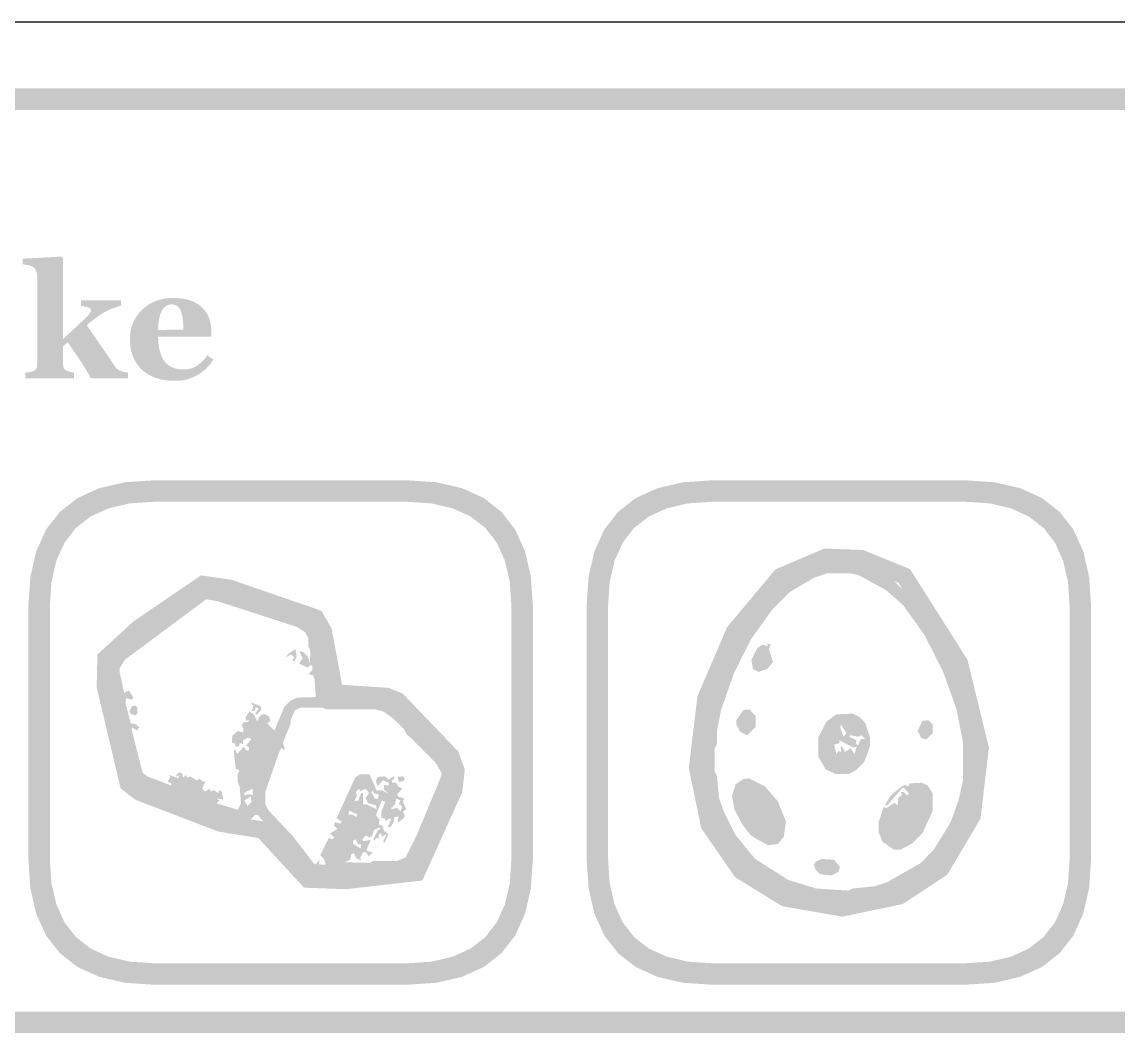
# Model space of a CAD drawing. Header units: millimetres. Extents: x 6 to 441, y 6 to 299.
# Drawn here: x 175.58 to 196, y 24.2 to 43.04 of the extents above; entities that cross this region are included whole.
import ezdxf

# ---------------------------------------------------------------- set-up
doc = ezdxf.new("R2010")
doc.units = ezdxf.units.MM
doc.layers.add('CUT', color=1, linetype='Continuous')
doc.layers.add('RASTER', color=7, linetype='Continuous')

msp = doc.modelspace()

# ---------------------------------------------------------------- hatches: boundary and pattern name
at = {"layer": 'RASTER'}
h = msp.add_hatch(color=7, dxfattribs=at)
h.paths.add_polyline_path([(139.2, 39.6), (139.234, 40.116), (139.337, 40.563), (139.509, 40.941), (139.75, 41.25), (140.059, 41.491), (140.438, 41.663), (140.884, 41.766), (141.4, 41.8), (198.6, 41.8), (199.116, 41.766), (199.563, 41.662), (199.941, 41.491), (200.25, 41.25), (200.491, 40.941), (200.663, 40.563), (200.766, 40.116), (200.8, 39.6), (200.8, 26.4), (200.766, 25.884), (200.663, 25.438), (200.491, 25.059), (200.25, 24.75), (199.941, 24.509), (199.563, 24.337), (199.116, 24.234), (198.6, 24.2), (141.4, 24.2), (140.884, 24.234), (140.438, 24.338), (140.059, 24.509), (139.75, 24.75), (139.509, 25.059), (139.337, 25.438), (139.234, 25.884), (139.2, 26.4)])
h.paths.add_polyline_path([(139.6, 39.6), (139.6, 26.4), (139.628, 25.978), (139.712, 25.612), (139.853, 25.303), (140.05, 25.05), (140.303, 24.853), (140.613, 24.713), (140.978, 24.628), (141.4, 24.6), (198.6, 24.6), (199.022, 24.628), (199.388, 24.713), (199.697, 24.853), (199.95, 25.05), (200.147, 25.303), (200.288, 25.612), (200.372, 25.978), (200.4, 26.4), (200.4, 39.6), (200.372, 40.022), (200.288, 40.388), (200.147, 40.697), (199.95, 40.95), (199.697, 41.147), (199.388, 41.287), (199.022, 41.372), (198.6, 41.4), (141.4, 41.4), (140.978, 41.372), (140.613, 41.287), (140.303, 41.147), (140.05, 40.95), (139.853, 40.697), (139.712, 40.388), (139.628, 40.022), (139.6, 39.6)], flags=0)
msp.add_hatch(color=7, dxfattribs=at).paths.add_polyline_path([(177.556, 36.4), (176.866, 36.4), (176.835, 36.455), (176.804, 36.508), (176.774, 36.559), (176.745, 36.607), (176.716, 36.654), (176.688, 36.698), (176.66, 36.74), (176.634, 36.78), (176.607, 36.819), (176.582, 36.857), (176.556, 36.894), (176.531, 36.93), (176.506, 36.966), (176.482, 37.001), (176.458, 37.036), (176.434, 37.069), (176.346, 36.995), (176.346, 36.675), (176.347, 36.663), (176.347, 36.65), (176.349, 36.639), (176.35, 36.627), (176.352, 36.617), (176.355, 36.607), (176.358, 36.598), (176.362, 36.589), (176.366, 36.581), (176.371, 36.573), (176.377, 36.566), (176.384, 36.56), (176.392, 36.554), (176.401, 36.548), (176.411, 36.543), (176.421, 36.539), (176.428, 36.536), (176.435, 36.533), (176.442, 36.531), (176.45, 36.528), (176.458, 36.526), (176.466, 36.523), (176.474, 36.521), (176.483, 36.519), (176.491, 36.517), (176.5, 36.515), (176.509, 36.513), (176.518, 36.511), (176.527, 36.51), (176.535, 36.509), (176.544, 36.508), (176.553, 36.507), (176.553, 36.4), (175.646, 36.4), (175.646, 36.507), (175.655, 36.508), (175.665, 36.509), (175.674, 36.509), (175.683, 36.51), (175.692, 36.511), (175.701, 36.513), (175.71, 36.514), (175.719, 36.515), (175.729, 36.516), (175.737, 36.518), (175.746, 36.519), (175.754, 36.521), (175.762, 36.523), (175.769, 36.525), (175.777, 36.527), (175.784, 36.529), (175.795, 36.533), (175.805, 36.538), (175.815, 36.543), (175.823, 36.549), (175.831, 36.556), (175.837, 36.563), (175.843, 36.571), (175.848, 36.579), (175.852, 36.587), (175.855, 36.597), (175.858, 36.607), (175.86, 36.618), (175.862, 36.629), (175.863, 36.641), (175.864, 36.653), (175.865, 36.667), (175.865, 38.3), (175.864, 38.312), (175.863, 38.324), (175.862, 38.337), (175.859, 38.349), (175.856, 38.362), (175.853, 38.374), (175.848, 38.387), (175.843, 38.4), (175.838, 38.413), (175.831, 38.425), (175.825, 38.436), (175.817, 38.446), (175.809, 38.455), (175.8, 38.464), (175.791, 38.472), (175.781, 38.479), (175.774, 38.483), (175.765, 38.487), (175.756, 38.491), (175.746, 38.495), (175.735, 38.498), (175.724, 38.502), (175.711, 38.505), (175.698, 38.508), (175.684, 38.511), (175.67, 38.513), (175.657, 38.515), (175.644, 38.517), (175.632, 38.519), (175.62, 38.521), (175.608, 38.522), (175.596, 38.523), (175.596, 38.629), (176.324, 38.668), (176.346, 38.644), (176.346, 37.132), (176.374, 37.157), (176.402, 37.183), (176.432, 37.209), (176.462, 37.237), (176.493, 37.265), (176.524, 37.295), (176.557, 37.325), (176.59, 37.357), (176.623, 37.388), (176.655, 37.418), (176.684, 37.446), (176.712, 37.473), (176.739, 37.499), (176.764, 37.523), (176.787, 37.546), (176.808, 37.567), (176.819, 37.58), (176.829, 37.591), (176.838, 37.601), (176.845, 37.611), (176.851, 37.62), (176.856, 37.629), (176.859, 37.636), (176.861, 37.643), (176.863, 37.649), (176.864, 37.655), (176.864, 37.659), (176.865, 37.664), (176.866, 37.667), (176.866, 37.67), (176.866, 37.673), (176.866, 37.674), (176.866, 37.681), (176.864, 37.687), (176.86, 37.693), (176.855, 37.699), (176.848, 37.704), (176.84, 37.709), (176.831, 37.714), (176.82, 37.718), (176.808, 37.723), (176.794, 37.727), (176.779, 37.731), (176.763, 37.735), (176.745, 37.739), (176.725, 37.742), (176.704, 37.746), (176.682, 37.749), (176.682, 37.853), (177.426, 37.853), (177.426, 37.752), (177.39, 37.742), (177.357, 37.732), (177.326, 37.722), (177.297, 37.712), (177.27, 37.703), (177.245, 37.693), (177.223, 37.684), (177.203, 37.675), (177.183, 37.666), (177.163, 37.656), (177.143, 37.645), (177.122, 37.633), (177.101, 37.621), (177.079, 37.608), (177.057, 37.594), (177.035, 37.579), (177.02, 37.569), (177.005, 37.559), (176.99, 37.549), (176.976, 37.539), (176.961, 37.528), (176.947, 37.518), (176.933, 37.507), (176.918, 37.496), (176.904, 37.485), (176.889, 37.474), (176.874, 37.461), (176.858, 37.448), (176.841, 37.434), (176.824, 37.42), (176.807, 37.405), (176.789, 37.389), (176.824, 37.337), (176.859, 37.287), (176.893, 37.237), (176.927, 37.188), (176.96, 37.141), (176.992, 37.094), (177.023, 37.048), (177.054, 37.004), (177.085, 36.959), (177.115, 36.914), (177.147, 36.868), (177.178, 36.821), (177.211, 36.774), (177.243, 36.726), (177.276, 36.678), (177.309, 36.629), (177.321, 36.612), (177.333, 36.597), (177.346, 36.583), (177.36, 36.571), (177.374, 36.56), (177.389, 36.551), (177.405, 36.543), (177.422, 36.536), (177.438, 36.531), (177.455, 36.526), (177.472, 36.521), (177.489, 36.517), (177.506, 36.514), (177.523, 36.511), (177.54, 36.509), (177.556, 36.507)])
h = msp.add_hatch(color=7, dxfattribs=at)
h.paths.add_polyline_path([(179.147, 36.75), (179.134, 36.729), (179.12, 36.709), (179.106, 36.689), (179.091, 36.669), (179.075, 36.649), (179.058, 36.63), (179.041, 36.611), (179.023, 36.593), (179.005, 36.574), (178.986, 36.557), (178.966, 36.54), (178.946, 36.524), (178.925, 36.508), (178.904, 36.494), (178.881, 36.479), (178.859, 36.466), (178.834, 36.452), (178.809, 36.44), (178.785, 36.428), (178.76, 36.417), (178.735, 36.407), (178.71, 36.398), (178.685, 36.389), (178.66, 36.382), (178.635, 36.375), (178.608, 36.369), (178.581, 36.364), (178.552, 36.36), (178.523, 36.357), (178.493, 36.355), (178.462, 36.354), (178.429, 36.353), (178.376, 36.354), (178.325, 36.357), (178.275, 36.362), (178.227, 36.369), (178.182, 36.377), (178.138, 36.388), (178.095, 36.4), (178.055, 36.415), (178.017, 36.431), (177.98, 36.448), (177.945, 36.467), (177.911, 36.487), (177.88, 36.508), (177.85, 36.531), (177.822, 36.555), (177.795, 36.58), (177.77, 36.607), (177.747, 36.635), (177.726, 36.663), (177.706, 36.694), (177.687, 36.725), (177.671, 36.757), (177.656, 36.791), (177.642, 36.826), (177.63, 36.861), (177.62, 36.898), (177.611, 36.935), (177.604, 36.973), (177.599, 37.012), (177.595, 37.051), (177.592, 37.091), (177.592, 37.132), (177.592, 37.17), (177.595, 37.206), (177.599, 37.243), (177.605, 37.279), (177.613, 37.314), (177.622, 37.35), (177.634, 37.384), (177.646, 37.419), (177.661, 37.453), (177.677, 37.485), (177.694, 37.517), (177.713, 37.548), (177.733, 37.578), (177.755, 37.607), (177.778, 37.635), (177.802, 37.663), (177.828, 37.688), (177.856, 37.712), (177.885, 37.735), (177.915, 37.757), (177.947, 37.777), (177.981, 37.796), (178.017, 37.814), (178.054, 37.831), (178.092, 37.846), (178.132, 37.859), (178.172, 37.87), (178.214, 37.879), (178.257, 37.887), (178.301, 37.892), (178.347, 37.895), (178.393, 37.896), (178.443, 37.895), (178.491, 37.892), (178.536, 37.889), (178.58, 37.883), (178.621, 37.876), (178.659, 37.868), (178.696, 37.857), (178.73, 37.846), (178.762, 37.833), (178.793, 37.819), (178.822, 37.803), (178.85, 37.786), (178.877, 37.769), (178.902, 37.75), (178.926, 37.729), (178.948, 37.708), (178.968, 37.687), (178.987, 37.664), (179.004, 37.641), (179.02, 37.617), (179.035, 37.592), (179.048, 37.566), (179.059, 37.539), (179.07, 37.511), (179.079, 37.483), (179.086, 37.454), (179.093, 37.424), (179.098, 37.395), (179.102, 37.365), (179.105, 37.335), (179.107, 37.304), (179.108, 37.273), (179.108, 37.178), (178.117, 37.178), (178.119, 37.105), (178.125, 37.037), (178.134, 36.973), (178.146, 36.913), (178.163, 36.859), (178.183, 36.808), (178.206, 36.762), (178.233, 36.721), (178.264, 36.684), (178.3, 36.652), (178.339, 36.625), (178.383, 36.603), (178.431, 36.586), (178.483, 36.574), (178.54, 36.567), (178.601, 36.564), (178.635, 36.565), (178.668, 36.569), (178.7, 36.575), (178.732, 36.583), (178.762, 36.594), (178.792, 36.606), (178.82, 36.622), (178.848, 36.64), (178.875, 36.659), (178.901, 36.68), (178.926, 36.702), (178.95, 36.725), (178.973, 36.75), (178.995, 36.775), (179.016, 36.802), (179.036, 36.831)])
h.paths.add_polyline_path([(178.588, 37.307), (178.588, 37.329), (178.587, 37.351), (178.586, 37.373), (178.585, 37.396), (178.584, 37.418), (178.583, 37.441), (178.581, 37.464), (178.579, 37.487), (178.576, 37.509), (178.574, 37.531), (178.57, 37.551), (178.567, 37.571), (178.563, 37.589), (178.558, 37.606), (178.553, 37.623), (178.548, 37.638), (178.542, 37.654), (178.535, 37.67), (178.527, 37.685), (178.519, 37.698), (178.51, 37.711), (178.5, 37.722), (178.49, 37.732), (178.48, 37.742), (178.469, 37.75), (178.457, 37.757), (178.444, 37.763), (178.431, 37.768), (178.417, 37.772), (178.402, 37.775), (178.387, 37.776), (178.371, 37.777), (178.343, 37.775), (178.317, 37.77), (178.293, 37.761), (178.269, 37.748), (178.248, 37.732), (178.227, 37.713), (178.208, 37.689), (178.191, 37.663), (178.175, 37.632), (178.161, 37.597), (178.149, 37.558), (178.139, 37.515), (178.13, 37.468), (178.124, 37.416), (178.12, 37.361), (178.117, 37.301)], flags=0)
h = msp.add_hatch(color=7, dxfattribs=at)
h.paths.add_polyline_path([(175.7, 32.15), (175.737, 32.701), (175.847, 33.178), (176.03, 33.582), (176.288, 33.912), (176.618, 34.17), (177.022, 34.353), (177.499, 34.463), (178.05, 34.5), (182.75, 34.5), (183.301, 34.463), (183.778, 34.353), (184.182, 34.17), (184.513, 33.912), (184.77, 33.582), (184.953, 33.178), (185.063, 32.701), (185.1, 32.15), (185.1, 27.45), (185.063, 26.899), (184.953, 26.422), (184.77, 26.018), (184.513, 25.688), (184.182, 25.43), (183.778, 25.247), (183.301, 25.137), (182.75, 25.1), (178.05, 25.1), (177.499, 25.137), (177.022, 25.247), (176.618, 25.43), (176.288, 25.688), (176.03, 26.018), (175.847, 26.422), (175.737, 26.899), (175.7, 27.45)])
h.paths.add_polyline_path([(176.1, 32.15), (176.1, 27.45), (176.13, 26.993), (176.222, 26.597), (176.374, 26.262), (176.588, 25.987), (176.862, 25.774), (177.197, 25.622), (177.593, 25.53), (178.05, 25.5), (182.75, 25.5), (183.207, 25.53), (183.603, 25.622), (183.938, 25.774), (184.213, 25.987), (184.426, 26.262), (184.578, 26.597), (184.67, 26.993), (184.7, 27.45), (184.7, 32.15), (184.67, 32.607), (184.578, 33.003), (184.426, 33.338), (184.213, 33.613), (183.938, 33.826), (183.603, 33.978), (183.207, 34.07), (182.75, 34.1), (178.05, 34.1), (177.593, 34.07), (177.197, 33.978), (176.862, 33.826), (176.587, 33.613), (176.374, 33.338), (176.222, 33.003), (176.13, 32.607), (176.1, 32.15)], flags=0)
h = msp.add_hatch(color=7, dxfattribs=at)
h.paths.add_polyline_path([(186.1, 32.15), (186.137, 32.701), (186.247, 33.178), (186.43, 33.582), (186.688, 33.912), (187.018, 34.17), (187.422, 34.353), (187.899, 34.463), (188.45, 34.5), (193.15, 34.5), (193.701, 34.463), (194.178, 34.353), (194.582, 34.17), (194.913, 33.912), (195.17, 33.582), (195.353, 33.178), (195.463, 32.701), (195.5, 32.15), (195.5, 27.45), (195.463, 26.899), (195.353, 26.422), (195.17, 26.018), (194.913, 25.688), (194.582, 25.43), (194.178, 25.247), (193.701, 25.137), (193.15, 25.1), (188.45, 25.1), (187.899, 25.137), (187.422, 25.247), (187.018, 25.43), (186.687, 25.688), (186.43, 26.018), (186.247, 26.422), (186.137, 26.899), (186.1, 27.45)])
h.paths.add_polyline_path([(186.5, 32.15), (186.5, 27.45), (186.53, 26.993), (186.622, 26.597), (186.774, 26.262), (186.987, 25.987), (187.262, 25.774), (187.597, 25.622), (187.993, 25.53), (188.45, 25.5), (193.15, 25.5), (193.607, 25.53), (194.003, 25.622), (194.338, 25.774), (194.612, 25.987), (194.826, 26.262), (194.978, 26.597), (195.07, 26.993), (195.1, 27.45), (195.1, 32.15), (195.07, 32.607), (194.978, 33.003), (194.826, 33.338), (194.613, 33.613), (194.338, 33.826), (194.003, 33.978), (193.607, 34.07), (193.15, 34.1), (188.45, 34.1), (187.993, 34.07), (187.597, 33.978), (187.262, 33.826), (186.987, 33.613), (186.774, 33.338), (186.622, 33.003), (186.53, 32.607), (186.5, 32.15)], flags=0)
h = msp.add_hatch(color=7, dxfattribs=at)
h.paths.add_polyline_path([(190.529, 33.228), (191.252, 33.201), (192.126, 32.845), (193.197, 31.155), (193.596, 29.518), (193.44, 28.197), (192.821, 27.151), (191.988, 26.603), (190.863, 26.369), (189.741, 26.565), (188.866, 27.105), (188.237, 28.016), (188.004, 29.139), (188.167, 30.479), (188.716, 31.76), (189.616, 32.837)])
h.paths.add_polyline_path([(190.589, 32.905), (189.812, 32.573), (188.992, 31.591), (188.479, 30.395), (188.328, 29.153), (188.537, 28.144), (189.091, 27.342), (189.857, 26.869), (190.858, 26.695), (191.864, 26.904), (192.583, 27.377), (193.13, 28.301), (193.272, 29.498), (192.899, 31.029), (191.911, 32.588), (191.184, 32.883), (190.589, 32.905)], flags=0)
h = msp.add_hatch(color=7, dxfattribs=at)
h.paths.add_polyline_path([(190.51, 32.954), (191.102, 32.966), (191.343, 32.885), (191.837, 32.616), (192.28, 32.174), (192.561, 31.772), (192.871, 31.197), (193.152, 30.473), (193.313, 29.789), (193.313, 28.824), (193.273, 28.623), (193.072, 28.02), (192.883, 27.686), (192.4, 27.163), (192.159, 27.002), (191.785, 26.813), (191.182, 26.653), (190.458, 26.653), (190.257, 26.693), (189.775, 26.854), (189.36, 27.083), (188.999, 27.364), (188.757, 27.646), (188.407, 28.342), (188.287, 28.824), (188.287, 29.709), (188.327, 29.789), (188.367, 30.191), (188.488, 30.593), (188.838, 31.41), (189.159, 31.932), (189.602, 32.455), (190.044, 32.777)])
h.paths.add_polyline_path([(190.579, 32.765), (190.338, 32.684), (189.883, 32.415), (189.561, 32.093), (189.159, 31.53), (188.85, 30.915), (188.608, 30.232), (188.528, 29.829), (188.528, 29.588), (188.488, 29.508), (188.488, 29.065), (188.528, 28.985), (188.568, 28.583), (188.649, 28.342), (188.878, 27.887), (189.24, 27.445), (189.855, 27.055), (190.378, 26.894), (190.981, 26.854), (191.061, 26.894), (191.463, 26.934), (191.705, 27.015), (192.32, 27.364), (192.561, 27.606), (192.883, 28.128), (193.032, 28.543), (193.112, 28.905), (193.112, 29.628), (192.992, 30.232), (192.75, 30.915), (192.4, 31.611), (191.998, 32.174), (191.677, 32.455), (191.182, 32.725), (191.021, 32.765)], flags=0)
h.paths.add_polyline_path([(189.465, 31.466), (189.533, 31.438), (189.493, 31.357), (189.574, 31.116), (189.465, 30.983), (189.304, 30.927), (189.2, 30.983), (189.171, 31.156), (189.28, 31.37), (189.372, 31.438), (189.481, 31.41)], flags=0)
h.paths.add_polyline_path([(189.023, 30.219), (189.131, 30.232), (189.252, 30.111), (189.252, 29.91), (189.091, 29.749), (188.958, 29.817), (188.89, 29.95), (188.89, 30.03)], flags=0)
h.paths.add_polyline_path([(190.752, 30.139), (191.061, 30.151), (191.194, 30.083), (191.291, 29.978), (191.383, 29.709), (191.383, 29.548), (191.275, 29.254), (191.114, 29.094), (190.981, 29.025), (190.74, 29.025), (190.551, 29.118), (190.418, 29.347), (190.418, 29.709), (190.567, 30.002)], flags=0)
h.paths.add_polyline_path([(192.36, 30.018), (192.469, 30.03), (192.549, 29.95), (192.549, 29.789), (192.429, 29.669), (192.336, 29.697), (192.268, 29.829)], flags=0)
h.paths.add_polyline_path([(190.848, 29.938), (190.82, 29.91), (190.888, 29.721), (190.941, 29.789)], flags=0)
h.paths.add_polyline_path([(191.021, 29.749), (190.993, 29.721), (191.13, 29.656), (191.114, 29.6), (191.154, 29.56), (191.21, 29.681), (191.291, 29.681), (191.222, 29.749), (191.17, 29.721)], flags=0)
h.paths.add_polyline_path([(190.808, 29.656), (190.808, 29.6), (190.712, 29.576), (190.752, 29.399), (190.792, 29.455), (190.848, 29.439), (190.832, 29.536), (190.86, 29.548), (190.913, 29.439), (191.021, 29.508), (191.09, 29.399), (191.13, 29.536), (191.073, 29.52)], flags=0)
h.paths.add_polyline_path([(189.023, 28.933), (189.131, 28.945), (189.425, 28.796), (189.666, 28.514), (189.815, 28.14), (189.775, 27.859), (189.666, 27.726), (189.493, 27.698), (189.28, 27.807), (189.159, 27.887), (188.999, 28.088), (188.85, 28.382), (188.81, 28.623), (188.878, 28.836)], flags=0)
h.paths.add_polyline_path([(192.119, 28.852), (192.348, 28.864), (192.457, 28.812), (192.549, 28.663), (192.549, 28.342), (192.36, 27.927), (192.159, 27.726), (191.946, 27.618), (191.825, 27.618), (191.612, 27.767), (191.544, 27.939), (191.544, 28.14), (191.636, 28.41), (191.693, 28.394), (191.837, 28.49), (191.894, 28.434), (191.906, 28.583), (191.974, 28.635), (191.958, 28.691), (192.014, 28.691), (192.067, 28.623), (192.107, 28.663), (192.014, 28.772), (191.974, 28.756), (191.693, 28.434), (191.665, 28.462), (191.773, 28.635), (191.974, 28.796), (192.026, 28.824), (192.095, 28.796)], flags=0)
h.paths.add_polyline_path([(190.47, 27.445), (190.712, 27.429), (190.82, 27.296), (190.792, 27.204), (190.659, 27.135), (190.446, 27.163), (190.366, 27.244), (190.338, 27.336), (190.366, 27.389)], flags=0)
h = msp.add_hatch(color=7, dxfattribs=at)
h.paths.add_polyline_path([(178.916, 32.728), (179.48, 32.647), (181.16, 32.069), (181.35, 31.737), (181.545, 30.689), (182.41, 30.633), (182.675, 30.526), (183.708, 29.448), (183.831, 29.113), (183.784, 28.688), (183.04, 27.043), (181.622, 26.881), (180.836, 26.909), (179.985, 27.834), (179.235, 27.956), (177.687, 28.55), (177.419, 28.76), (176.973, 30.641), (176.986, 31.254), (177.657, 31.869)])
h.paths.add_polyline_path([(178.994, 32.393), (177.856, 31.618), (177.303, 31.111), (177.294, 30.676), (177.705, 28.943), (177.847, 28.831), (179.319, 28.267), (180.146, 28.132), (180.981, 27.224), (181.609, 27.201), (182.823, 27.34), (183.471, 28.773), (183.505, 29.073), (183.43, 29.274), (182.491, 30.255), (182.338, 30.317), (181.276, 30.386), (181.045, 31.625), (180.942, 31.806), (179.405, 32.335), (178.994, 32.393)], flags=0)
h = msp.add_hatch(color=7, dxfattribs=at)
h.paths.add_polyline_path([(179.024, 32.491), (179.087, 32.502), (179.6, 32.355), (180.809, 31.952), (181.004, 31.853), (181.139, 31.586), (181.311, 30.439), (182.312, 30.413), (182.47, 30.351), (182.763, 30.094), (182.887, 29.925), (183.422, 29.398), (183.532, 29.251), (183.595, 29.13), (183.595, 28.91), (182.873, 27.25), (182.605, 27.188), (181.726, 27.151), (181.652, 27.114), (180.993, 27.114), (180.725, 27.36), (180.674, 27.455), (180.505, 27.616), (180.454, 27.712), (179.977, 28.261), (179.919, 28.261), (179.867, 28.203), (179.673, 28.104), (179.453, 28.141), (177.914, 28.727), (177.72, 28.826), (177.646, 28.899), (177.547, 29.167), (177.327, 30.266), (177.218, 30.633), (177.181, 31.036), (177.28, 31.23), (177.39, 31.34), (178.709, 32.33)])
h.paths.add_polyline_path([(179.013, 32.282), (177.5, 31.157), (177.401, 30.999), (177.401, 30.926), (177.485, 30.534), (177.573, 30.585), (177.657, 30.45), (177.621, 30.413), (177.522, 30.439), (177.511, 30.34), (177.61, 29.962), (177.683, 29.962), (177.767, 29.9), (177.72, 29.837), (177.646, 29.889), (177.621, 29.863), (177.83, 29.046), (177.914, 28.984), (178.365, 28.811), (178.365, 28.848), (178.291, 28.885), (178.343, 28.958), (178.328, 29.009), (178.5, 28.947), (178.511, 28.995), (178.438, 28.995), (178.5, 29.057), (178.563, 29.046), (178.585, 28.958), (178.636, 29.009), (178.658, 28.958), (178.72, 28.984), (178.83, 28.91), (178.892, 28.936), (178.951, 28.885), (179.002, 28.899), (178.94, 28.764), (178.966, 28.716), (179.002, 28.701), (179.076, 28.753), (179.098, 28.701), (179.16, 28.727), (179.244, 28.665), (179.244, 28.716), (179.296, 28.716), (179.332, 28.555), (179.208, 28.569), (179.259, 28.533), (179.208, 28.481), (179.6, 28.36), (179.662, 28.481), (179.636, 28.8), (179.6, 28.874), (179.6, 29.02), (179.636, 29.093), (179.563, 29.13), (179.526, 29.46), (179.552, 29.486), (179.589, 29.398), (179.71, 29.533), (179.757, 29.471), (179.809, 29.471), (179.809, 29.522), (179.757, 29.559), (179.856, 29.68), (179.794, 29.706), (179.699, 29.654), (179.699, 29.581), (179.636, 29.607), (179.625, 29.544), (179.563, 29.533), (179.552, 29.596), (179.49, 29.607), (179.501, 29.742), (179.6, 29.826), (179.699, 29.801), (179.71, 29.863), (179.673, 29.936), (179.721, 29.999), (179.794, 29.999), (179.809, 30.035), (179.757, 30.021), (179.746, 30.083), (179.82, 30.193), (179.904, 30.131), (179.966, 30.01), (180.014, 30.109), (180.087, 30.145), (180.175, 30.109), (180.212, 30.021), (180.15, 29.973), (180.285, 29.837), (180.468, 30.277), (180.578, 30.387), (180.699, 30.45), (181.055, 30.461), (181.029, 30.816), (181.004, 30.864), (180.919, 30.889), (180.993, 30.963), (180.993, 31.036), (180.967, 31.062), (180.894, 31.01), (180.747, 31.084), (180.809, 31.183), (180.747, 31.318), (180.82, 31.303), (180.908, 31.208), (180.945, 31.084), (180.956, 31.329), (180.919, 31.402), (180.919, 31.549), (180.857, 31.67), (180.699, 31.769), (179.233, 32.245)], flags=0)
h.paths.add_polyline_path([(180.674, 31.355), (180.699, 31.219), (180.652, 31.12), (180.626, 31.146), (180.652, 31.208), (180.589, 31.256), (180.49, 31.194), (180.542, 31.267)], flags=0)
h.paths.add_polyline_path([(179.831, 30.365), (180.029, 30.292), (180.04, 30.23), (179.955, 30.131), (179.93, 30.156), (179.992, 30.255), (179.93, 30.266), (179.919, 30.204), (179.867, 30.204), (179.893, 30.303)], flags=0)
h.paths.add_polyline_path([(177.632, 30.292), (177.694, 30.303), (177.731, 30.266), (177.731, 30.156), (177.694, 30.12), (177.61, 30.145), (177.584, 30.193)], flags=0)
h.paths.add_polyline_path([(180.773, 30.266), (180.674, 30.219), (180.589, 30.046), (180.589, 29.973), (180.443, 29.607), (180.479, 29.497), (180.454, 29.471), (180.417, 29.522), (180.369, 29.423), (180.113, 28.69), (180.113, 28.47), (180.175, 28.349), (180.637, 27.858), (181.018, 27.36), (181.055, 27.345), (181.128, 27.433), (181.113, 27.345), (181.212, 27.334), (181.238, 27.345), (181.212, 27.444), (181.139, 27.517), (181.297, 27.836), (181.359, 27.811), (181.396, 27.847), (181.322, 27.921), (181.458, 28.005), (181.396, 28.067), (181.407, 28.13), (181.506, 28.104), (181.542, 28.141), (181.443, 28.203), (181.788, 28.958), (181.872, 29.02), (182.055, 29.02), (182.191, 28.716), (182.275, 28.727), (182.411, 28.665), (182.323, 28.738), (182.323, 28.826), (182.411, 28.811), (182.411, 28.863), (182.312, 28.91), (182.202, 28.8), (182.176, 28.899), (182.213, 28.973), (182.349, 28.984), (182.411, 28.921), (182.495, 28.984), (182.521, 28.958), (182.47, 28.899), (182.484, 28.863), (182.557, 28.863), (182.594, 28.789), (182.667, 28.753), (182.568, 28.654), (182.594, 28.606), (182.704, 28.569), (182.678, 28.507), (182.741, 28.371), (182.678, 28.324), (182.715, 28.25), (182.689, 28.203), (182.579, 28.115), (182.594, 28.24), (182.521, 28.225), (182.506, 28.13), (182.448, 28.042), (182.396, 28.042), (182.459, 28.177), (182.433, 28.203), (182.36, 28.152), (182.338, 28.203), (182.275, 28.214), (182.275, 28.324), (182.349, 28.507), (182.286, 28.533), (182.176, 28.261), (182.239, 28.177), (182.228, 28.093), (182.301, 28.056), (182.323, 27.968), (182.411, 27.91), (182.338, 27.748), (182.312, 27.774), (182.374, 27.91), (182.286, 27.858), (182.275, 27.921), (182.228, 27.895), (182.228, 27.822), (182.176, 27.836), (182.154, 27.785), (182.129, 27.811), (182.213, 27.983), (182.264, 28.005), (182.239, 28.031), (182.14, 27.983), (182.103, 27.873), (182.055, 27.847), (181.982, 27.884), (181.92, 27.8), (181.945, 27.774), (182.081, 27.8), (181.993, 27.602), (182.118, 27.565), (182.044, 27.492), (181.993, 27.565), (181.934, 27.565), (181.883, 27.47), (181.898, 27.419), (181.81, 27.455), (181.762, 27.554), (181.715, 27.528), (181.7, 27.433), (181.59, 27.382), (182.055, 27.371), (182.129, 27.408), (182.568, 27.408), (182.726, 27.47), (182.935, 27.884), (183.375, 28.947), (183.4, 29.046), (183.276, 29.251), (182.741, 29.779), (182.689, 29.874), (182.506, 30.057), (182.312, 30.193), (182.165, 30.23), (181.249, 30.23), (181.176, 30.266)], flags=0)
h.paths.add_polyline_path([(182.579, 28.973), (182.678, 28.984), (182.715, 28.947), (182.689, 28.899), (182.605, 28.874)], flags=0)
h.paths.add_polyline_path([(179.882, 28.753), (179.721, 28.679), (179.721, 28.628), (179.82, 28.654), (179.882, 28.628)], flags=0)
h.paths.add_polyline_path([(181.861, 28.753), (181.799, 28.69), (181.824, 28.628), (181.773, 28.518), (181.846, 28.533), (181.898, 28.665), (181.934, 28.679), (181.934, 28.459), (182.008, 28.459), (182.191, 28.371), (182.176, 28.445), (182.03, 28.481), (181.982, 28.58), (182.044, 28.665), (182.03, 28.701), (181.971, 28.753), (181.883, 28.701)], flags=0)
h.paths.add_polyline_path([(182.118, 28.716), (182.092, 28.69), (182.154, 28.569), (182.213, 28.569), (182.228, 28.643), (182.14, 28.665)], flags=0)
h.paths.add_polyline_path([(179.845, 28.606), (179.721, 28.533), (179.783, 28.434), (179.856, 28.507)], flags=0)
h.paths.add_polyline_path([(182.557, 28.569), (182.521, 28.445), (182.459, 28.397), (182.47, 28.371), (182.568, 28.397), (182.631, 28.335), (182.667, 28.423), (182.605, 28.47), (182.631, 28.533)], flags=0)
h.paths.add_polyline_path([(181.678, 28.349), (181.663, 28.261), (181.715, 28.276), (181.824, 28.225), (181.824, 28.276)], flags=0)
h.paths.add_polyline_path([(181.799, 27.811), (181.751, 27.785), (181.751, 27.726), (181.898, 27.638), (181.898, 27.726), (181.846, 27.712)], flags=0)

# ---------------------------------------------------------------- linework, layer by layer
at = {"layer": 'CUT'}
msp.add_lwpolyline([(140.999, 43.04), (199.001, 43.04)], dxfattribs=at)

doc.saveas('drawing.dxf')
